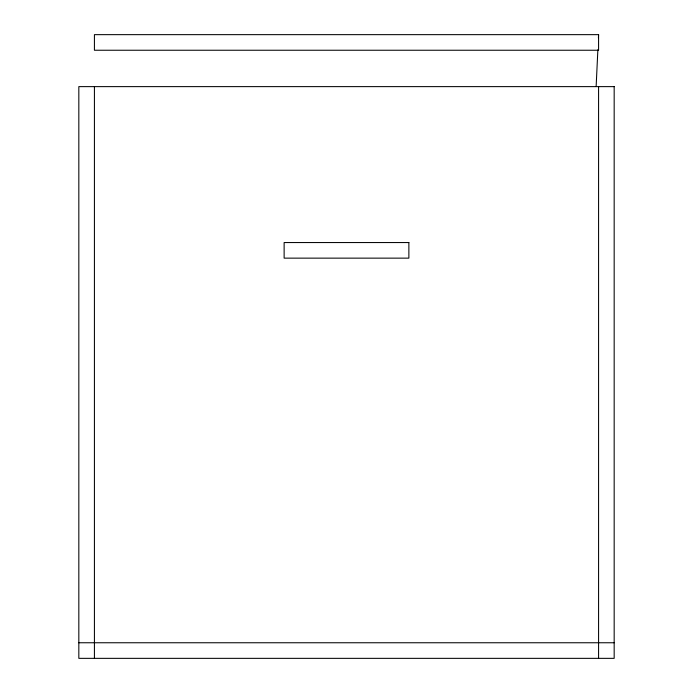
<?xml version="1.0" encoding="UTF-8"?>
<svg xmlns="http://www.w3.org/2000/svg" width="693" height="693" viewBox="0 0 693 693"><rect width="100%" height="100%" fill="white"/><g stroke="black" fill="none" stroke-linecap="round" stroke-linejoin="round"><path stroke-width="1.04" d="M596.136 86.538L597.868 49.783M598.423 37.89L598.579 34.65L94.421 34.65L94.421 50.242L598.579 50.242L598.579 34.65M78.829 642.757L614.171 642.757M598.579 86.625L598.579 658.35M94.421 86.625L94.421 658.35M614.171 86.625L78.829 86.625L78.829 658.35L614.171 658.35L614.171 86.625M408.87 242.55L284.13 242.55L284.13 258.142L408.87 258.142L408.87 242.55"/></g></svg>
